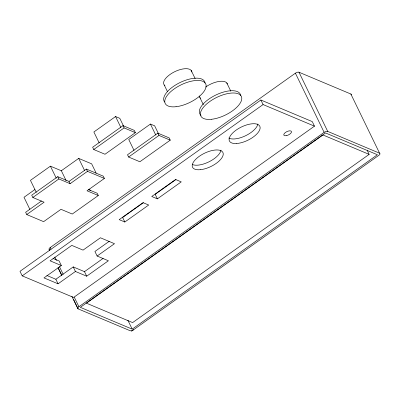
<?xml version="1.0" encoding="UTF-8"?>
<svg xmlns="http://www.w3.org/2000/svg" width="400" height="400" viewBox="0 0 400 400"><rect width="100%" height="100%" fill="white"/><g stroke="black" fill="none" stroke-linecap="round" stroke-linejoin="round"><path stroke-width="0.6" d="M123.5 125.97L119.79 118.325L115.565 116.55L93.865 131.98L99.17 142.905M66.105 180.58L61.33 170.745L50.415 166.16L30.45 180.355L36.29 192.375M123.015 125.64L92.635 147.245L93.74 149.52L105.005 154.255L135.385 132.65L134.28 130.375L123.015 125.64L124.12 127.915L135.385 132.65M34.92 189.53L24.005 197.29L29.84 209.305M61.33 170.745L78.69 158.4L91.645 163.84L96.155 173.13M93.74 149.52L124.12 127.915M26.735 214.555L43.63 221.655L60.99 209.31L72.255 214.04L98.295 195.52L87.03 190.79L104.39 178.445L87.495 171.345L70.135 183.69L69.03 181.415L57.765 176.68L31.725 195.2L32.83 197.475L44.095 202.21L26.735 214.555L25.63 212.28L41.5 200.99M32.83 197.475L58.87 178.955L70.135 183.69M69.03 181.415L86.39 169.07L103.285 176.165L104.39 178.445M158.635 134.025L154.655 125.83L150.43 124.06L128.73 139.49L134.035 150.415M157.885 133.15L127.5 154.755L128.61 157.03L139.87 161.765L170.25 140.16L169.145 137.885L157.885 133.15L158.99 135.425L170.25 140.16M128.61 157.03L158.99 135.425M49.42 249.7A2.815 1.23 -25.9 0 1 50.185 247.565L295.405 73.18A2.815 1.23 -25.9 0 1 298.98 72.225L350.85 94.02L379.585 153.205A2.815 1.23 -25.9 0 1 378.825 155.34L131.435 331.27M260.88 100.015L20 271.315L22.21 275.865L73.6 297.46L314.48 126.16L312.27 121.605L260.88 100.015L263.09 104.565L314.48 126.16M22.21 275.865L263.09 104.565M143.435 202.645L122.615 217.455L124.825 222.005L148.695 205.03L143.065 202.665L119.195 219.64L124.825 222.005M175.99 179.495L155.165 194.305L157.375 198.86L181.245 181.88L175.615 179.515L151.745 196.49L157.375 198.86M52.945 258.395L59.14 261L61.35 265.55L43.99 277.9L58.07 283.815L75.43 271.47L86.695 276.2L108.395 260.77L97.13 256.035L94.92 251.48L109.305 241.255M46.85 275.475L55.86 279.26L73.22 266.915L84.485 271.65L86.695 276.2M97.13 256.035L114.495 243.69L100.415 237.775L83.055 250.12L71.79 245.385L50.09 260.82L61.35 265.55M84.485 271.65L103.155 258.37M133.605 329.725A2.815 1.23 -25.9 0 1 130.025 330.68L78.16 308.885A2.815 1.23 -25.9 0 1 78.92 306.75L324.14 132.365A2.815 1.23 -25.9 0 1 327.72 131.41L379.585 153.205M369.155 154.375L132.615 322.59L86.38 303.16L322.92 134.95L369.155 154.375L367.245 150.445M132.195 329.135L377.415 154.75L325.55 132.955L80.33 307.34L132.195 329.135L127.865 320.215M88.18 189.46L97.19 193.245L98.295 195.52M298.98 72.225L327.72 131.41M295.405 73.18L324.14 132.365M226.805 82.96L230.785 91.155M191.165 70.405L195.145 78.6M199.9 97.585L203.35 104.685M164.265 85.03L167.445 91.585M150.43 124.06L155.735 134.985M115.565 116.55L120.87 127.475M86.39 169.07L87.495 171.345M78.69 158.4L84.53 170.415M89.525 189.115L90.325 190.755M57.765 176.68L58.87 178.955M50.415 166.16L56.255 178.175M73.22 266.915L75.43 271.47M50.185 247.565L50.995 249.24M54.79 257.055L56.42 260.405M59.4 266.55L63.195 274.365M74.31 297.26L78.92 306.75M58.095 267.565L61.89 275.385M73.55 299.395L78.16 308.885M49.13 249.495L49.67 250.61M58.075 267.92L61.6 275.18M71.905 296.395L77.87 308.68M55.86 279.26L58.07 283.815M350.85 94.02A2.815 1.23 -25.9 0 1 351.21 94.89M164.665 102.075A22.505 9.83 -25.9 0 1 180.585 82.28A22.505 9.83 -25.9 0 1 205.015 83.05M164.95 85.66A15.38 6.72 -25.9 0 1 174.24 71.94A15.38 6.72 -25.9 0 1 191.84 72.025M201.075 115.38A22.505 9.83 -25.9 0 1 215.165 95.345A22.505 9.83 -25.9 0 1 240.65 95.605M200.585 98.215A15.38 6.72 -25.9 0 1 199.23 95.96M205.655 87.035A15.38 6.72 -25.9 0 1 227.36 83.995M257.865 123.985A16.88 7.37 -25.9 0 1 245.56 135.745A16.88 7.37 -25.9 0 1 228.78 138.035M220.99 150.125A16.88 7.37 -25.9 0 1 209.33 161.65A16.88 7.37 -25.9 0 1 192.495 164.57M176.05 106.71A22.505 9.83 -25.9 0 0 206.12 85.325A22.505 9.83 -25.9 0 0 174.19 88.92A22.505 9.83 -25.9 0 0 176.05 106.71M211.69 119.265A22.505 9.83 -25.9 0 0 241.76 97.88A22.505 9.83 -25.9 0 0 209.83 101.475A22.505 9.83 -25.9 0 0 211.69 119.265M200.675 169.66A16.88 7.37 -25.9 0 0 223.225 153.62A16.88 7.37 -25.9 0 0 199.28 156.315A16.88 7.37 -25.9 0 0 200.675 169.66M236.525 143.515A16.88 7.37 -25.9 0 0 260.135 127.995A16.88 7.37 -25.9 0 0 237.195 129.38A16.88 7.37 -25.9 0 0 236.525 143.515M286.19 135.7A4.22 1.845 -25.9 0 0 291.485 131.57A4.22 1.845 -25.9 0 0 285.255 132.615A4.22 1.845 -25.9 0 0 286.19 135.7"/></g></svg>
